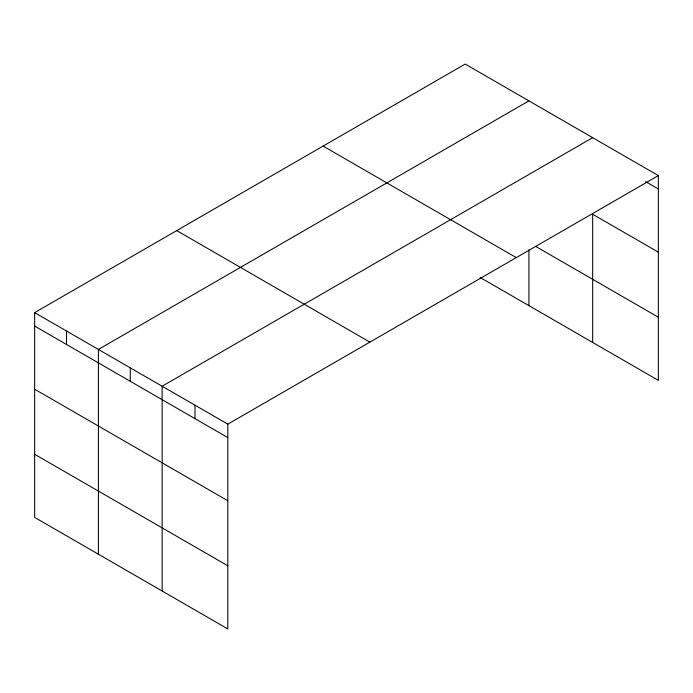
<?xml version="1.0" encoding="UTF-8"?>
<svg xmlns="http://www.w3.org/2000/svg" width="693" height="693" viewBox="0 0 693 693"><rect width="100%" height="100%" fill="white"/><g stroke="black" fill="none" stroke-linecap="round" stroke-linejoin="round"><path stroke-width="1.04" d="M658.35 175.589L227.815 424.151L227.815 628.941L34.65 517.411L34.65 312.63L465.185 64.059L658.35 175.589L658.35 380.37L480.18 277.503M528.924 100.866L98.397 349.428L98.397 554.218M592.671 137.664L162.145 386.235L162.145 591.016M645.581 181.653L658.35 189.024M658.35 252.165L592.671 214.25L592.671 342.455M535.49 246.292L658.35 317.229M323.103 146.093L516.276 257.614M176.724 230.604L369.897 342.125M34.65 312.63L227.815 424.151M34.65 326.065L227.815 437.595M34.65 389.215L227.815 500.736M34.65 454.27L227.815 565.791M528.924 249.87L528.924 305.648M194.976 405.197L194.976 418.633M130.267 367.836L130.267 381.271M66.519 331.029L66.519 344.464"/></g></svg>
